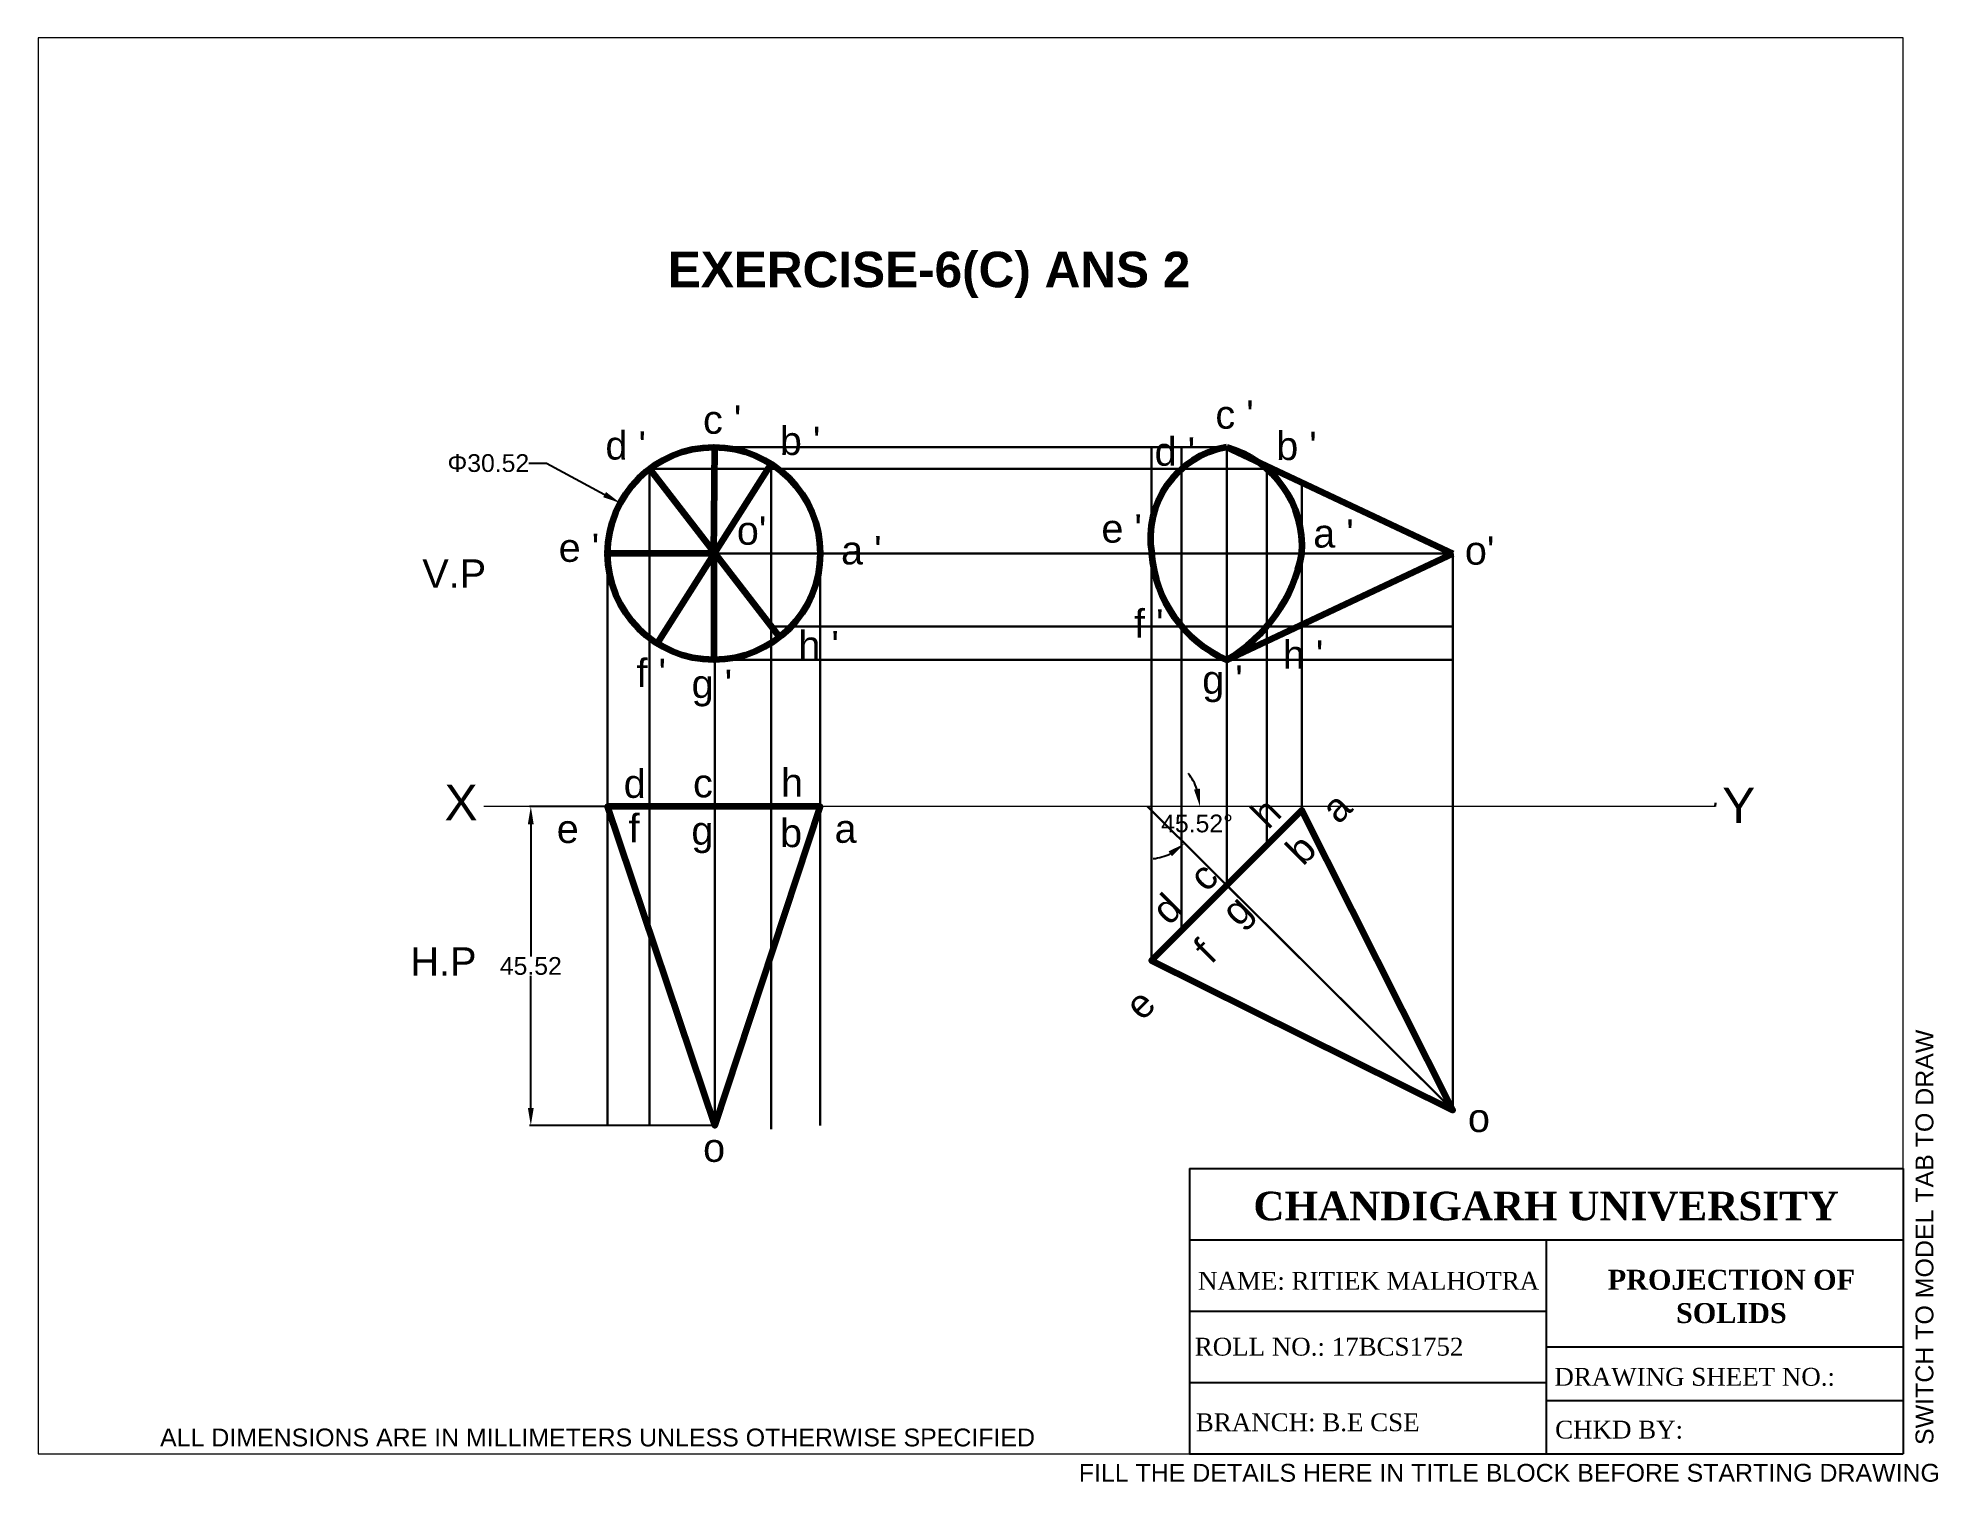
# Paper-space layout 'Layout1' of a CAD drawing. Header units: millimetres. Extents: x 0 to 266, y -4 to 198.
# The model-space entities are those that its viewports show. They can reach past a viewport. Long polylines and large blocks are cut down to what shows.
import ezdxf

# ---------------------------------------------------------------- set-up
doc = ezdxf.new("R2010")
doc.units = ezdxf.units.MM
doc.header["$PDMODE"] = 32
doc.header["$PDSIZE"] = -6
doc.linetypes.add('ACAD_ISO08W100', pattern=[36, 24, -3, 6, -3])
doc.layers.add('Comments', color=10, linetype='Continuous', lineweight=13, plot=False)
doc.layers.add('thick continuous', color=7, linetype='Continuous', lineweight=30)
doc.styles.get("Standard").update_dxf_attribs({"font": 'arial.ttf'})
doc.dimstyles.get("Standard").update_dxf_attribs({"dimtxt": 2.5, "dimasz": 2.5, "dimexe": 0.18, "dimexo": 0.0625, "dimgap": 0.09, "dimtad": 0, "dimtih": 1, "dimtoh": 1, "dimdec": 1, "dimzin": 0, "dimdsep": 46, "dimtxsty": 'Standard', "dimcen": 0.09, "dimadec": 0, "dimazin": 0, "dimtfac": 1, "dimtdec": 1, "dimtofl": 0, "dimtmove": 0, "dimatfit": 3, "dimfxl": 1, "dimtolj": 1, "dimtzin": 0, "dimarcsym": 0})

# ---------------------------------------------------------------- blocks, each defined once
blk = doc.blocks.new('*D0')
at = {"layer": 'Defpoints', "color": 0}
for p in [(109.81, 150.81), (203.48, 150.81), (283.55, 150.81), (209.88, 147.13), (246.56, 107.96)]:
    blk.add_point(p, dxfattribs=at)
at = {"layer": 'thick continuous', "color": 0, "lineweight": -2}
for start, end in [(19.4849, 38.9698), (276.1901, 295.675)]:
    blk.add_arc((203.48, 150.81), 7.39, start, end, dxfattribs=at)
at = {"layer": 'thick continuous', "color": 0}
for points in [[(210.03, 153.2), (210.85, 153.35), (210.87, 150.81)], [(206.92, 143.81), (206.44, 144.49), (208.72, 145.6)]]:
    blk.add_solid(points, dxfattribs=at)
at = {"layer": 'thick continuous', "color": 0, "insert": (210.46, 148.41), "char_height": 2.5, "attachment_point": 5}
blk.add_mtext('45.52°', dxfattribs=at)
blk = doc.blocks.new('*D4')
at = {"layer": 'Defpoints', "color": 0}
for p in [(129.07, 193.63), (155.48, 179.4)]:
    blk.add_point(p, dxfattribs=at)
at = {"layer": 'thick continuous', "color": 0, "lineweight": -2}
for p, q in [((116.15, 199.25), (118.65, 199.25)), ((118.65, 199.25), (126.87, 194.82))]:
    blk.add_line(p, q, dxfattribs=at)
at = {"layer": 'thick continuous', "color": 0}
blk.add_solid([(126.67, 194.45), (127.07, 195.18), (129.07, 193.63)], dxfattribs=at)
at = {"layer": 'thick continuous', "color": 0, "insert": (110.46, 199.25), "char_height": 2.5, "attachment_point": 5}
blk.add_mtext('\\A1;Φ30.52', dxfattribs=at)
blk = doc.blocks.new('*D5')
at = {"layer": 'Defpoints', "color": 0}
for p in [(142.4, 150.81), (116.45, 105.81), (142.4, 105.81)]:
    blk.add_point(p, dxfattribs=at)
at = {"layer": 'thick continuous', "color": 0, "lineweight": -2}
for p, q in [((142.34, 150.81), (116.27, 150.81)), ((116.45, 148.31), (116.45, 129.68)), ((116.45, 108.31), (116.45, 126.94)), ((142.34, 105.81), (116.27, 105.81))]:
    blk.add_line(p, q, dxfattribs=at)
at = {"layer": 'thick continuous', "color": 0}
for points in [[(116.86, 148.31), (116.03, 148.31), (116.45, 150.81)], [(116.03, 108.31), (116.86, 108.31), (116.45, 105.81)]]:
    blk.add_solid(points, dxfattribs=at)
at = {"layer": 'thick continuous', "color": 0, "insert": (116.45, 128.31), "char_height": 2.5, "attachment_point": 5}
blk.add_mtext('\\A1;45.52', dxfattribs=at)

msp = doc.modelspace()

# ---------------------------------------------------------------- linework, layer by layer
at = {"layer": 'thick continuous', "lineweight": 100}
for p, q in [((142.28, 186.41), (142.4, 201.51)), ((214.66, 201.51), (246.56, 186.51)), ((133.2, 198.46), (151.53, 174.71)), ((134.29, 173.82), (150.36, 199.15)), ((142.28, 186.51), (127.28, 186.51)), ((142.28, 186.51), (142.28, 171.51)), ((214.66, 171.51), (246.56, 186.51))]:
    msp.add_line(p, q, dxfattribs=at)
at = {"layer": 'thick continuous', "lineweight": 30}
for p, q in [((142.4, 201.51), (214.66, 201.51)), ((204.05, 129.09), (204.05, 201.51)), ((208.28, 133.34), (208.28, 201.51)), ((214.66, 139.7), (214.66, 201.51)), ((133.2, 198.46), (133.2, 105.81)), ((133.2, 198.46), (221.15, 198.46)), ((150.36, 199.15), (150.36, 105.31)), ((220.31, 145.38), (220.31, 198.85)), ((225.26, 150.3), (225.26, 196.53)), ((127.28, 186.51), (127.28, 105.81)), ((127.28, 186.51), (246.56, 186.51)), ((157.28, 186.51), (157.28, 105.81)), ((246.56, 107.96), (246.56, 186.51)), ((150.36, 176.22), (246.56, 176.22)), ((142.28, 171.51), (246.56, 171.51)), ((142.4, 171.51), (142.4, 105.81))]:
    msp.add_line(p, q, dxfattribs=at)
at = {"layer": 'thick continuous'}
for p, q in [((142.28, 186.51), (142.28, 186.51)), ((142.28, 186.51), (142.28, 186.51)), ((142.28, 186.51), (157.28, 186.51)), ((246.56, 107.96), (203.48, 150.81)), ((283.59, 151.33), (283.55, 150.81)), ((204.05, 129.09), (214.66, 139.7)), ((214.66, 139.7), (246.56, 107.96))]:
    msp.add_line(p, q, dxfattribs=at)
at = {"layer": 'thick continuous', "lineweight": 0}
msp.add_line((283.55, 150.81), (109.81, 150.81), dxfattribs=at)
at = {"layer": 'thick continuous', "lineweight": -3}
msp.add_lwpolyline([(127.28, 150.81), (127.28, 105.81)], dxfattribs=at)
at = {"layer": 'thick continuous', "lineweight": 100}
for points in [[(127.28, 150.81), (142.4, 105.81), (157.28, 150.81), (127.28, 150.81), (142.4, 105.81), (157.28, 150.81), (127.28, 150.81)], [(204.05, 129.09), (246.56, 107.96), (225.26, 150.3), (204.05, 129.09), (246.56, 107.96), (225.26, 150.3), (204.05, 129.09)]]:
    msp.add_lwpolyline(points, dxfattribs=at)
msp.add_circle((142.28, 186.51), 15, dxfattribs=at)
for centre, radius, start, end in [((216.87, 188.7), 13, 99.795, 189.6744), ((210.74, 187.49), 14.55, 356.1316, 74.399), ((221.72, 187.76), 17.72, 184.032, 246.4968), ((203.52, 190.63), 22.13, 300.2069, 349.2643)]:
    msp.add_arc(centre, radius, start, end, dxfattribs=at)

# ---------------------------------------------------------------- texts
at = {"layer": 'thick continuous', "attachment_point": 1}
for s, width, gutter_width, insert, char_height in [('{\\fArial|b1|i0|c0|p34;EXERCISE-6(C) ANS 2}', 78.4277, 78.43, (135.78, 229.08), 5), ("c '", 8.109, 12.5, (140.75, 207.4), 4), ("c '", 8.109, 12.5, (213.05, 208.11), 4), ("d '", 8.109, 12.5, (126.98, 203.76), 4), ("b '", 8.109, 12.5, (151.59, 204.41), 4), ("b '", 8.109, 12.5, (221.63, 203.7), 4), ("d '", 8.109, 12.5, (204.47, 202.9), 4), ("o'", 8.109, 12.5, (145.52, 191.75), 4), ("e '", 8.109, 12.5, (196.96, 192.04), 4), ("a '", 8.109, 12.5, (226.85, 191.35), 4), ("e '", 8.109, 12.5, (120.38, 189.33), 4), ("a '", 8.109, 12.5, (160.23, 188.97), 4), ("o'", 8.109, 12.5, (248.25, 188.94), 4), ('V.P', 8.109, 12.5, (101.14, 185.68), 4), ("f '", 8.109, 12.5, (201.57, 178.64), 4), ("h '", 8.109, 12.5, (154.2, 175.58), 4), ("h '", 8.109, 12.5, (222.56, 174.25), 4), ("f '", 8.109, 12.5, (131.36, 171.66), 4), ("g '", 8.109, 12.5, (139.14, 170.12), 4), ("g '", 8.109, 12.5, (211.19, 170.72), 4), ('d ', 8.109, 12.5, (129.56, 156.04), 4), ('X', 9.1263, 12.5, (104.28, 153.88), 5), ('c', 8.109, 12.5, (139.34, 156.11), 4), ('Y', 9.1263, 12.5, (284.56, 153.48), 5), ('e', 8.109, 12.5, (120.11, 149.67), 4), ('f ', 8.109, 12.5, (130.24, 149.76), 4), ('g ', 8.109, 12.5, (139.11, 149.42), 4), (' b', 8.109, 12.5, (150.07, 149.09), 4), ('a', 8.109, 12.5, (159.31, 149.7), 4), ('H.P', 8.109, 12.5, (99.47, 130.95), 4), ('o', 8.109, 12.5, (248.68, 108.9), 4), ('o', 8.109, 12.5, (140.76, 104.69), 4)]:
    msp.add_mtext_dynamic_manual_height_columns(s, width=width, gutter_width=gutter_width, heights=[0], dxfattribs=dict(at, insert=insert, char_height=char_height))
at = {"layer": 'thick continuous', "insert": (151.75, 156.2), "char_height": 4, "width": 2.4782, "attachment_point": 1}
msp.add_mtext('h', dxfattribs=at)
at = {"layer": 'thick continuous', "insert": (217.65, 150.25), "char_height": 4, "width": 2.4782, "attachment_point": 1, "rotation": 45}
msp.add_mtext('h', dxfattribs=at)
at = {"layer": 'thick continuous', "char_height": 4, "attachment_point": 1, "rotation": 45}
for s, insert in [('a', (227.59, 151)), (' b', (221.49, 144.03)), ('c', (208.94, 141.41)), ('d ', (203.69, 136.72)), ('g ', (213.5, 136.52)), ('f ', (209.6, 131.29)), ('e', (199.89, 123.26))]:
    msp.add_mtext_dynamic_manual_height_columns(s, width=8.109, gutter_width=12.5, heights=[0], dxfattribs=dict(at, insert=insert))

# ---------------------------------------------------------------- dimensions: what is measured, and where the dimension line sits
at = {"layer": 'thick continuous'}
dim = msp.add_diameter_dim_2p(p1=(155.48, 179.4), p2=(129.07, 193.63), text='Φ30.52', dimstyle='Standard', dxfattribs=at)
dim.commit()
dim.dimension.update_dxf_attribs({"geometry": '*D4', "text_midpoint": (110.46, 199.25), "dimtype": 163})
dim = msp.add_angular_dim_2l(base=(209.88, 147.13), line1=((283.55, 150.81), (109.81, 150.81)), line2=((246.56, 107.96), (203.48, 150.81)), text='45.52°', dimstyle='Standard', dxfattribs=at)
dim.commit()
dim.dimension.update_dxf_attribs({"geometry": '*D0', "text_midpoint": (210.46, 148.41), "dimtype": 162})
dim = msp.add_linear_dim(base=(116.45, 105.81), p1=(142.4, 150.81), p2=(142.4, 105.81), angle=90, text='45.52', dimstyle='Standard', dxfattribs=at)
dim.commit()
dim.dimension.update_dxf_attribs({"geometry": '*D5', "text_midpoint": (116.45, 128.31)})

psp = doc.layouts.get("Layout1")

# ---------------------------------------------------------------- linework, layer by layer
for p, q in [((161.41, 40), (261.41, 40)), ((161.41, 40), (161.41, 0)), ((261.41, 40), (261.41, 0)), ((161.41, 30), (261.41, 30)), ((161.41, 30), (194.27, 30)), ((211.41, 30), (211.41, 0)), ((161.41, 20), (211.41, 20)), ((211.41, 15), (261.41, 15)), ((161.41, 10), (211.41, 10)), ((211.41, 7.5), (261.41, 7.5)), ((161.41, 0), (261.41, 0))]:
    psp.add_line(p, q)

# ---------------------------------------------------------------- texts
at = {"attachment_point": 1}
for s, width, gutter_width, insert, char_height in [('\\pxqc;{\\fTimes New Roman|b1|i0|c0|p18;CHANDIGARH UNIVERSITY}', 80.8177, 40, (170.98, 36.75), 4), ('{\\pxqc;\\fTimes New Roman|b1|i0|c0|p18;PROJECTION OF SOLIDS}', 46.4985, 46.5, (214.1, 25.81), 2.8)]:
    psp.add_mtext_dynamic_manual_height_columns(s, width=width, gutter_width=gutter_width, heights=[0], dxfattribs=dict(at, insert=insert, char_height=char_height))
at = {"linetype": 'ACAD_ISO08W100', "lineweight": 100, "insert": (162.59, 25.51), "char_height": 2.5, "attachment_point": 1}
psp.add_mtext_dynamic_manual_height_columns('{\\fTimes New Roman|b0|i0|c0|p18;NAME: RITIEK MALHOTRA}', width=51.8745, gutter_width=51.87, heights=[2.61], dxfattribs=at).dxf.set("width", 45.3199)
at = {"linetype": 'ACAD_ISO08W100', "lineweight": 100, "char_height": 2.5, "attachment_point": 1}
for s, width, gutter_width, heights, insert in [('{\\fTimes New Roman|b0|i0|c0|p18;ROLL NO.: 17BCS1752}', 45.3199, 45.32, [0], (162.13, 16.28)), ('{\\fTimes New Roman|b0|i0|c0|p18;DRAWING SHEET NO.:}', 45.3199, 25, [0], (212.54, 12.06)), ('{\\fTimes New Roman|b0|i0|c0|p18;BRANCH: B.E CSE}', 45.3199, 45.32, [2.56], (162.28, 5.69)), ('{\\fTimes New Roman|b0|i0|c0|p18;CHKD BY: }', 47.9779, 25, [0], (212.64, 4.66))]:
    psp.add_mtext_dynamic_manual_height_columns(s, width=width, gutter_width=gutter_width, heights=heights, dxfattribs=dict(at, insert=insert))
at = {"layer": 'Comments'}
psp.add_text('SWITCH TO MODEL TAB TO DRAW', height=2.5, rotation=90, dxfattribs=at).set_placement((265.66, 1.26))
psp.add_text('FILL THE DETAILS HERE IN TITLE BLOCK BEFORE STARTING DRAWING', height=2.5, dxfattribs=at).set_placement((145.88, -3.89))
at = {"layer": 'thick continuous'}
psp.add_text('ALL DIMENSIONS ARE IN MILLIMETERS UNLESS OTHERWISE SPECIFIED', height=2.5, dxfattribs=at).set_placement((17.11, 1.06))

# ---------------------------------------------------------------- viewports
psp.add_viewport(center=(130.71, 99.21), size=(261.41, 198.4125), view_center_point=(178.5, 159.36), view_height=199.7464, dxfattribs=at)

doc.saveas('drawing.dxf')
